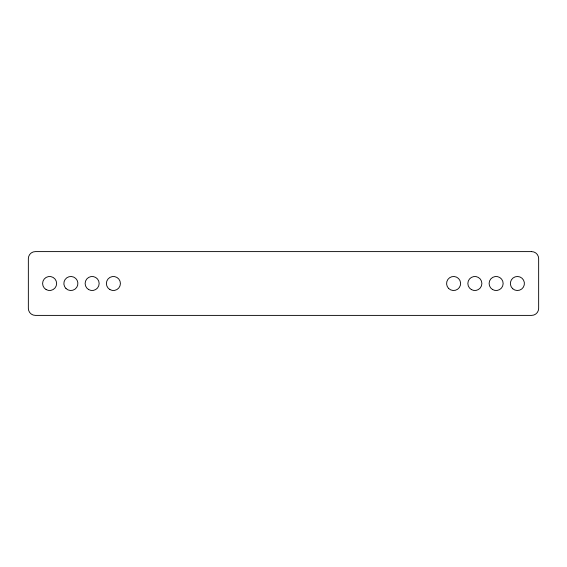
<?xml version="1.0" encoding="UTF-8"?>
<svg xmlns="http://www.w3.org/2000/svg" width="567" height="567" viewBox="0 0 567 567"><rect width="100%" height="100%" fill="white"/><g stroke="black" fill="none" stroke-linecap="round" stroke-linejoin="round"><path stroke-width="0.85" d="M531.633 251.606L35.367 251.606A7.017 7.017 0 0 0 28.35 258.623L28.35 308.377A7.017 7.017 0 0 0 35.367 315.394L531.633 315.394A7.017 7.017 0 0 0 538.65 308.377L538.65 258.623A7.017 7.017 0 0 0 531.633 251.606M46.104 289.574A7.017 7.017 0 0 0 56.629 283.5A7.017 7.017 0 0 0 46.104 277.426A7.017 7.017 0 0 0 46.104 289.574M65.985 288.532A7.017 7.017 0 0 0 77.679 285.215A7.017 7.017 0 0 0 68.961 276.753A7.017 7.017 0 0 0 65.985 288.532M88.629 289.574A7.017 7.017 0 0 0 99.154 283.5A7.017 7.017 0 0 0 88.629 277.426A7.017 7.017 0 0 0 88.629 289.574M109.892 289.574A7.017 7.017 0 0 0 120.417 283.5A7.017 7.017 0 0 0 109.892 277.426A7.017 7.017 0 0 0 109.892 289.574M448.639 288.461A7.017 7.017 0 0 0 460.376 285.314A7.017 7.017 0 0 0 451.786 276.724A7.017 7.017 0 0 0 448.639 288.461M471.354 289.574A7.017 7.017 0 0 0 481.879 283.5A7.017 7.017 0 0 0 471.354 277.426A7.017 7.017 0 0 0 471.354 289.574M492.475 289.496A7.017 7.017 0 0 0 503.142 283.663A7.017 7.017 0 0 0 492.758 277.341A7.017 7.017 0 0 0 492.475 289.496M512.752 288.766A7.017 7.017 0 0 0 524.269 284.882A7.017 7.017 0 0 0 515.141 276.852A7.017 7.017 0 0 0 512.752 288.766"/></g></svg>
